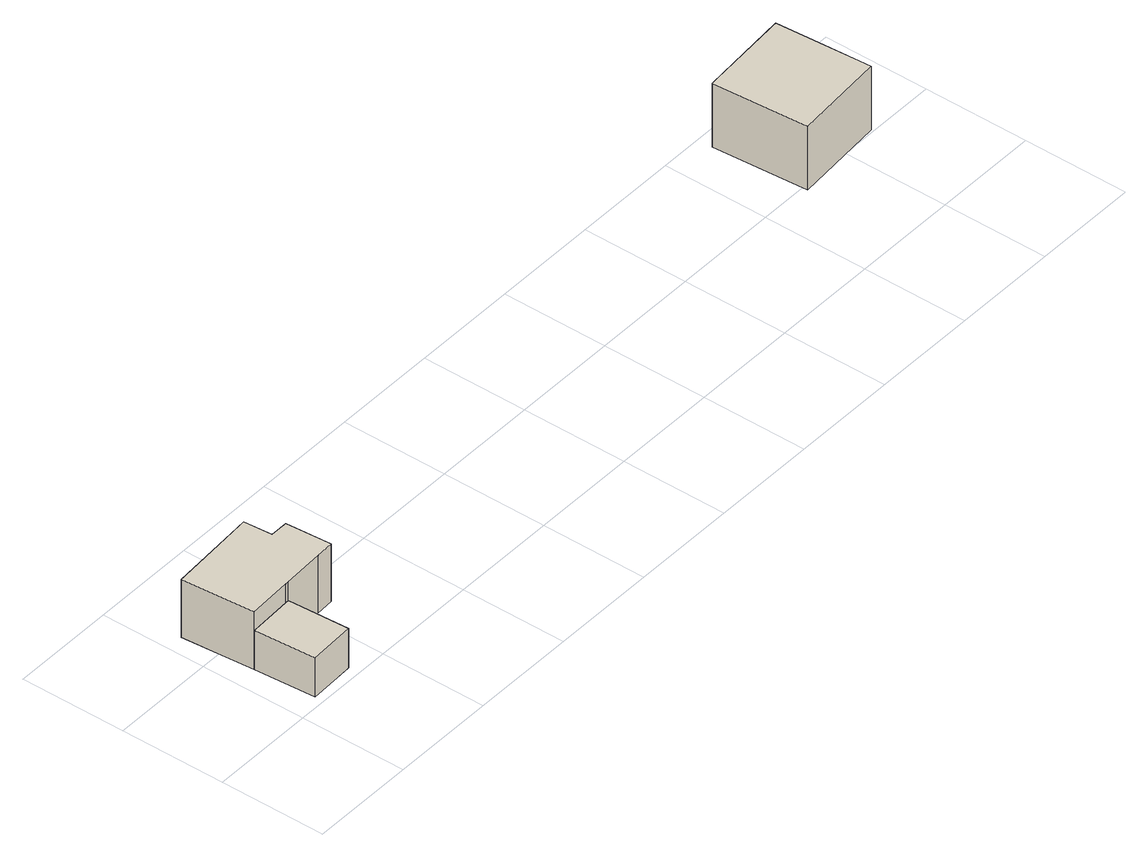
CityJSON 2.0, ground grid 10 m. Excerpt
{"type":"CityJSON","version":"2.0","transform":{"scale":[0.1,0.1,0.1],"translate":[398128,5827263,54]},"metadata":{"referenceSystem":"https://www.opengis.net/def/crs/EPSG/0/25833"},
"CityObjects":{
"building1":{"type":"Building","attributes":{"Gemeindeschluessel":"11000011","function":"31001_1010"},"address":[{"country":"Germany","locality":"Berlin","thoroughfareNumber":"24","thoroughfareName":"Florentinestraße"}],"children":["building1-1","building1-2"]},
"building1-1":{"type":"BuildingPart","attributes":{"BezugspunktDach":"2200","measuredHeight":9.54,"storeysAboveGround":1},"parents":["building1"],"geometry":[{"type":"MultiSurface","lod":"1","boundaries":[[[0,1,2,3,4,5,6,7,8,9]],[[10,11,12,13,14,15,16,17,18,19]],[[10,19,9,8]],[[11,10,8,7]],[[12,11,7,6]],[[13,12,6,5]],[[14,13,5,4]],[[15,14,4,3]],[[16,15,3,2]],[[20,21,16,2,1]],[[22,20,1,0]],[[19,18,0,9]],[[17,16,21,20]],[[18,17,20,22]]]}]},
"building1-2":{"type":"BuildingPart","attributes":{"BezugspunktDach":"2200","measuredHeight":3.99,"storeysAboveGround":1},"parents":["building1"],"geometry":[{"type":"MultiSurface","lod":"1","boundaries":[[[23,24,21,22]],[[16,25,26,18]],[[25,16,21,24]],[[26,25,24,23]],[[18,26,23,22]],[[16,17,20,21]],[[18,22,20,17]]]}]},
"building2":{"type":"Building","attributes":{"Gemeindeschluessel":"11000011","BezugspunktDach":"2200","function":"31001_1010","measuredHeight":8.57,"storeysAboveGround":1},"address":[{"country":"Germany","locality":"Berlin","thoroughfareNumber":"1","thoroughfareName":"An der Margaretenhöhe"}],"geometry":[{"type":"Solid","lod":"1","boundaries":[[[[27,28,29,30,31]],[[32,33,34,35,36]],[[32,36,31,30]],[[33,32,30,29]],[[34,33,29,28]],[[35,34,28,27]],[[36,35,27,31]]]]}]}
},
"vertices":[
[14,60,75],[56,62,75],[59,62,75],[99,64,75],[116,65,75],[113,108,75],[96,108,75],[94,135,75],[52,132,75],[9,129,75],[52,132,16],[94,135,16],[96,108,16],[113,108,16],[116,65,16],[99,64,16],[59,62,16],[56,62,16],[14,60,16],[9,129,16],[56,62,56],[59,62,56],[14,60,56],
[18,2,56],[62,4,56],[62,4,16],[18,2,16],
[747,95,72],[835,102,72],[832,147,72],[829,193,72],[741,186,72],[829,193,7],[832,147,7],[835,102,7],[747,95,7],[741,186,7]
]}
